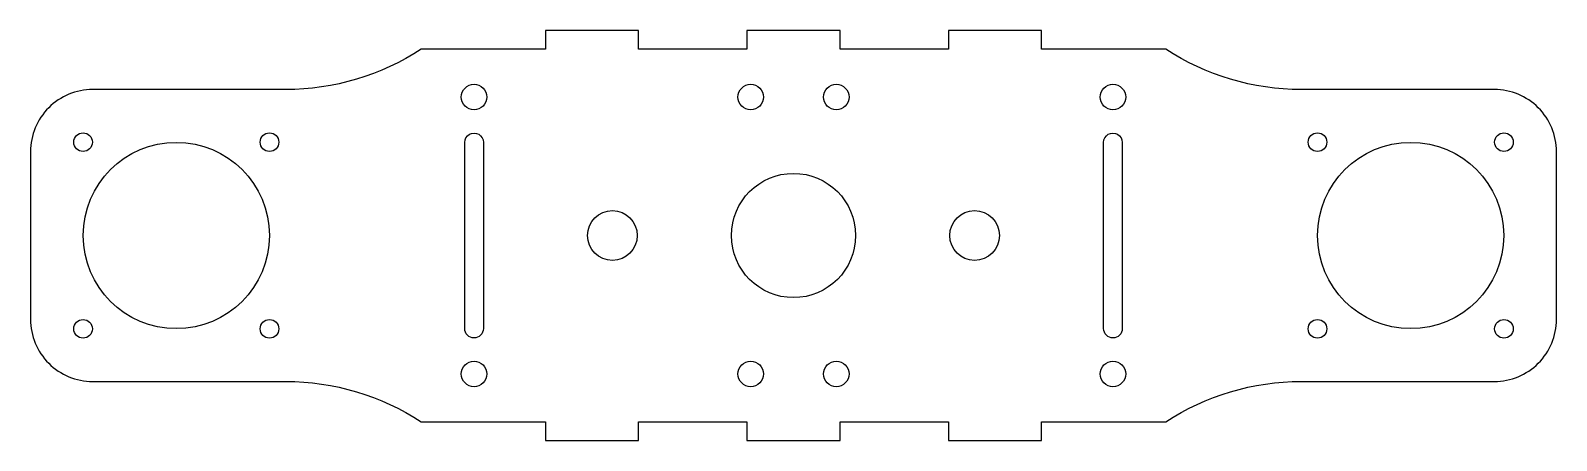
# Model space of a CAD drawing. Header units: millimetres. Extents: x -123 to 123, y -33 to 33.
import ezdxf

# ---------------------------------------------------------------- set-up
doc = ezdxf.new("R2010")
doc.units = ezdxf.units.MM
doc.layers.get('0').update_dxf_attribs({"linetype": 'CONTINUOUS'})

msp = doc.modelspace()

# ---------------------------------------------------------------- linework, layer by layer
for points in [[(113, -23.5, 0.414214), (123, -13.5), (123, 13.5, 0.414214), (113, 23.5), (81.86, 23.5, -0.145541), (60, 30), (40, 30), (40, 33), (25, 33), (25, 30), (7.5, 30), (7.5, 33), (-7.5, 33), (-7.5, 30), (-25, 30), (-25, 33), (-40, 33), (-40, 30), (-60, 30, -0.145541), (-81.86, 23.5), (-113, 23.5, 0.414214), (-123, 13.5), (-123, -13.5, 0.414214), (-113, -23.5), (-81.86, -23.5, -0.145541), (-60, -30), (-40, -30), (-40, -33), (-25, -33), (-25, -30), (-7.5, -30), (-7.5, -33), (7.5, -33), (7.5, -30), (25, -30), (25, -33), (40, -33), (40, -30), (60, -30, -0.145541), (81.86, -23.5)], [(-50, 15), (-50, -15, -1), (-53, -15), (-53, 15, -1.000001)], [(50, -15), (50, 15, -1.000001), (53, 15), (53, -15, -1)]]:
    msp.add_lwpolyline(points, format="xyb", close=True)
for centre, radius in [((-51.5, 22.3), 2.05), ((-6.9, 22.3), 2.05), ((6.9, 22.3), 2.05), ((51.5, 22.3), 2.05), ((-114.53, 15.03), 1.5), ((-99.5, 0), 15), ((-84.47, 15.03), 1.5), ((84.47, 15.03), 1.5), ((99.5, 0), 15), ((114.53, 15.03), 1.5), ((0, 0), 10), ((-29.2, 0), 4), ((29.2, 0), 4), ((-114.53, -15.03), 1.5), ((-84.47, -15.03), 1.5), ((84.47, -15.03), 1.5), ((114.53, -15.03), 1.5), ((-51.5, -22.3), 2.05), ((-6.9, -22.3), 2.05), ((6.9, -22.3), 2.05), ((51.5, -22.3), 2.05)]:
    msp.add_circle(centre, radius)

doc.saveas('drawing.dxf')
